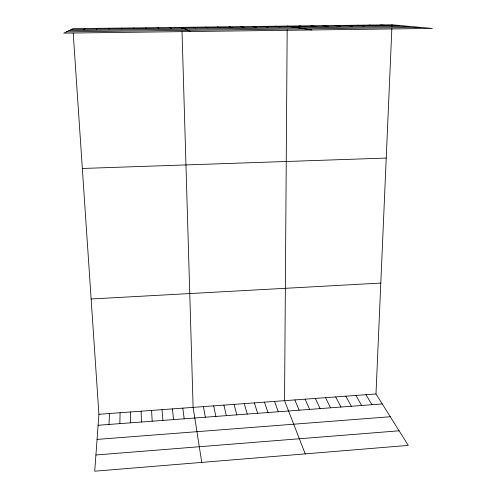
<?xml version="1.0" encoding="UTF-8"?>
<svg xmlns="http://www.w3.org/2000/svg" width="496" height="496" viewBox="0 0 496 496"><rect width="100%" height="100%" fill="white"/><g stroke="black" fill="none" stroke-linecap="round" stroke-linejoin="round"><path stroke-width="0.74" d="M287.172 29.754L284.555 400.675L305.232 453.877M119.846 423.634L120.088 412.728M73.216 33.232L98.909 414.284L94.73 471.2L408.282 445.402L375.987 393.973L391.852 28.669M391.958 26.344L392.026 24.8L432.245 28.433L63.755 33.145L72.906 28.656L392.026 24.8M108.996 424.446L109.517 413.503M121.588 28.892L121.818 28.067M109.058 29.047L109.659 28.216M96.478 29.202L97.458 28.365M83.849 29.357L85.207 28.508M95.92 454.981L399.119 430.807M97.061 439.4L390.284 416.739M98.103 425.264L382.249 403.942M98.909 414.284L375.987 393.973M91.134 298.983L380.804 283.067M82.336 168.473L386.235 158.069M71.17 29.512L399.702 25.494M68.913 30.616L409.64 26.393M66.402 31.849L420.676 27.392M380.556 24.936L387.909 25.637M369.043 25.079L376.073 25.786M357.48 25.215L364.188 25.928M345.879 25.358L352.259 26.071M334.236 25.501L340.281 26.22M322.543 25.643L328.259 26.369M310.806 25.78L316.181 26.517M299.026 25.922L304.06 26.66M287.196 26.065L311.86 29.977M275.671 26.207L280.035 26.958M264.108 26.344L268.131 27.1M252.495 26.486L256.184 27.249M240.839 26.629L244.187 27.398M229.14 26.772L232.14 27.54M217.397 26.914L220.05 27.689M205.611 27.057L207.911 27.838M193.775 27.199L195.722 27.987M190.284 31.527L181.896 27.342L181.939 28.842M169.973 27.485L171.207 28.284M158.001 27.627L158.875 28.439M145.985 27.776L146.494 28.588M365.961 394.704L371.975 404.711M355.905 395.442L361.677 405.486M345.811 396.18L351.335 406.261M335.687 396.924L340.963 407.042M325.531 397.668L330.553 407.824M315.338 398.418L320.106 408.605M305.108 399.168L309.628 409.392M294.847 399.919L299.107 410.18M274.524 401.407L278.275 411.742M264.467 402.144L267.964 412.517M254.374 402.888L257.616 413.292M244.249 403.626L247.231 414.073M234.087 404.37L236.815 414.854M223.901 405.12L226.362 415.642M213.671 405.871L215.872 416.429M203.41 406.621L205.35 417.217M133.926 27.919L134.069 28.743M201.767 462.396L193.118 407.377L182.032 31.837M182.788 408.134L184.19 418.804M172.428 408.896L173.557 419.604M162.031 409.653L162.893 420.403M151.596 410.421L152.185 421.203M141.131 411.19L141.441 422.009M130.628 411.959L130.665 422.821"/></g></svg>
